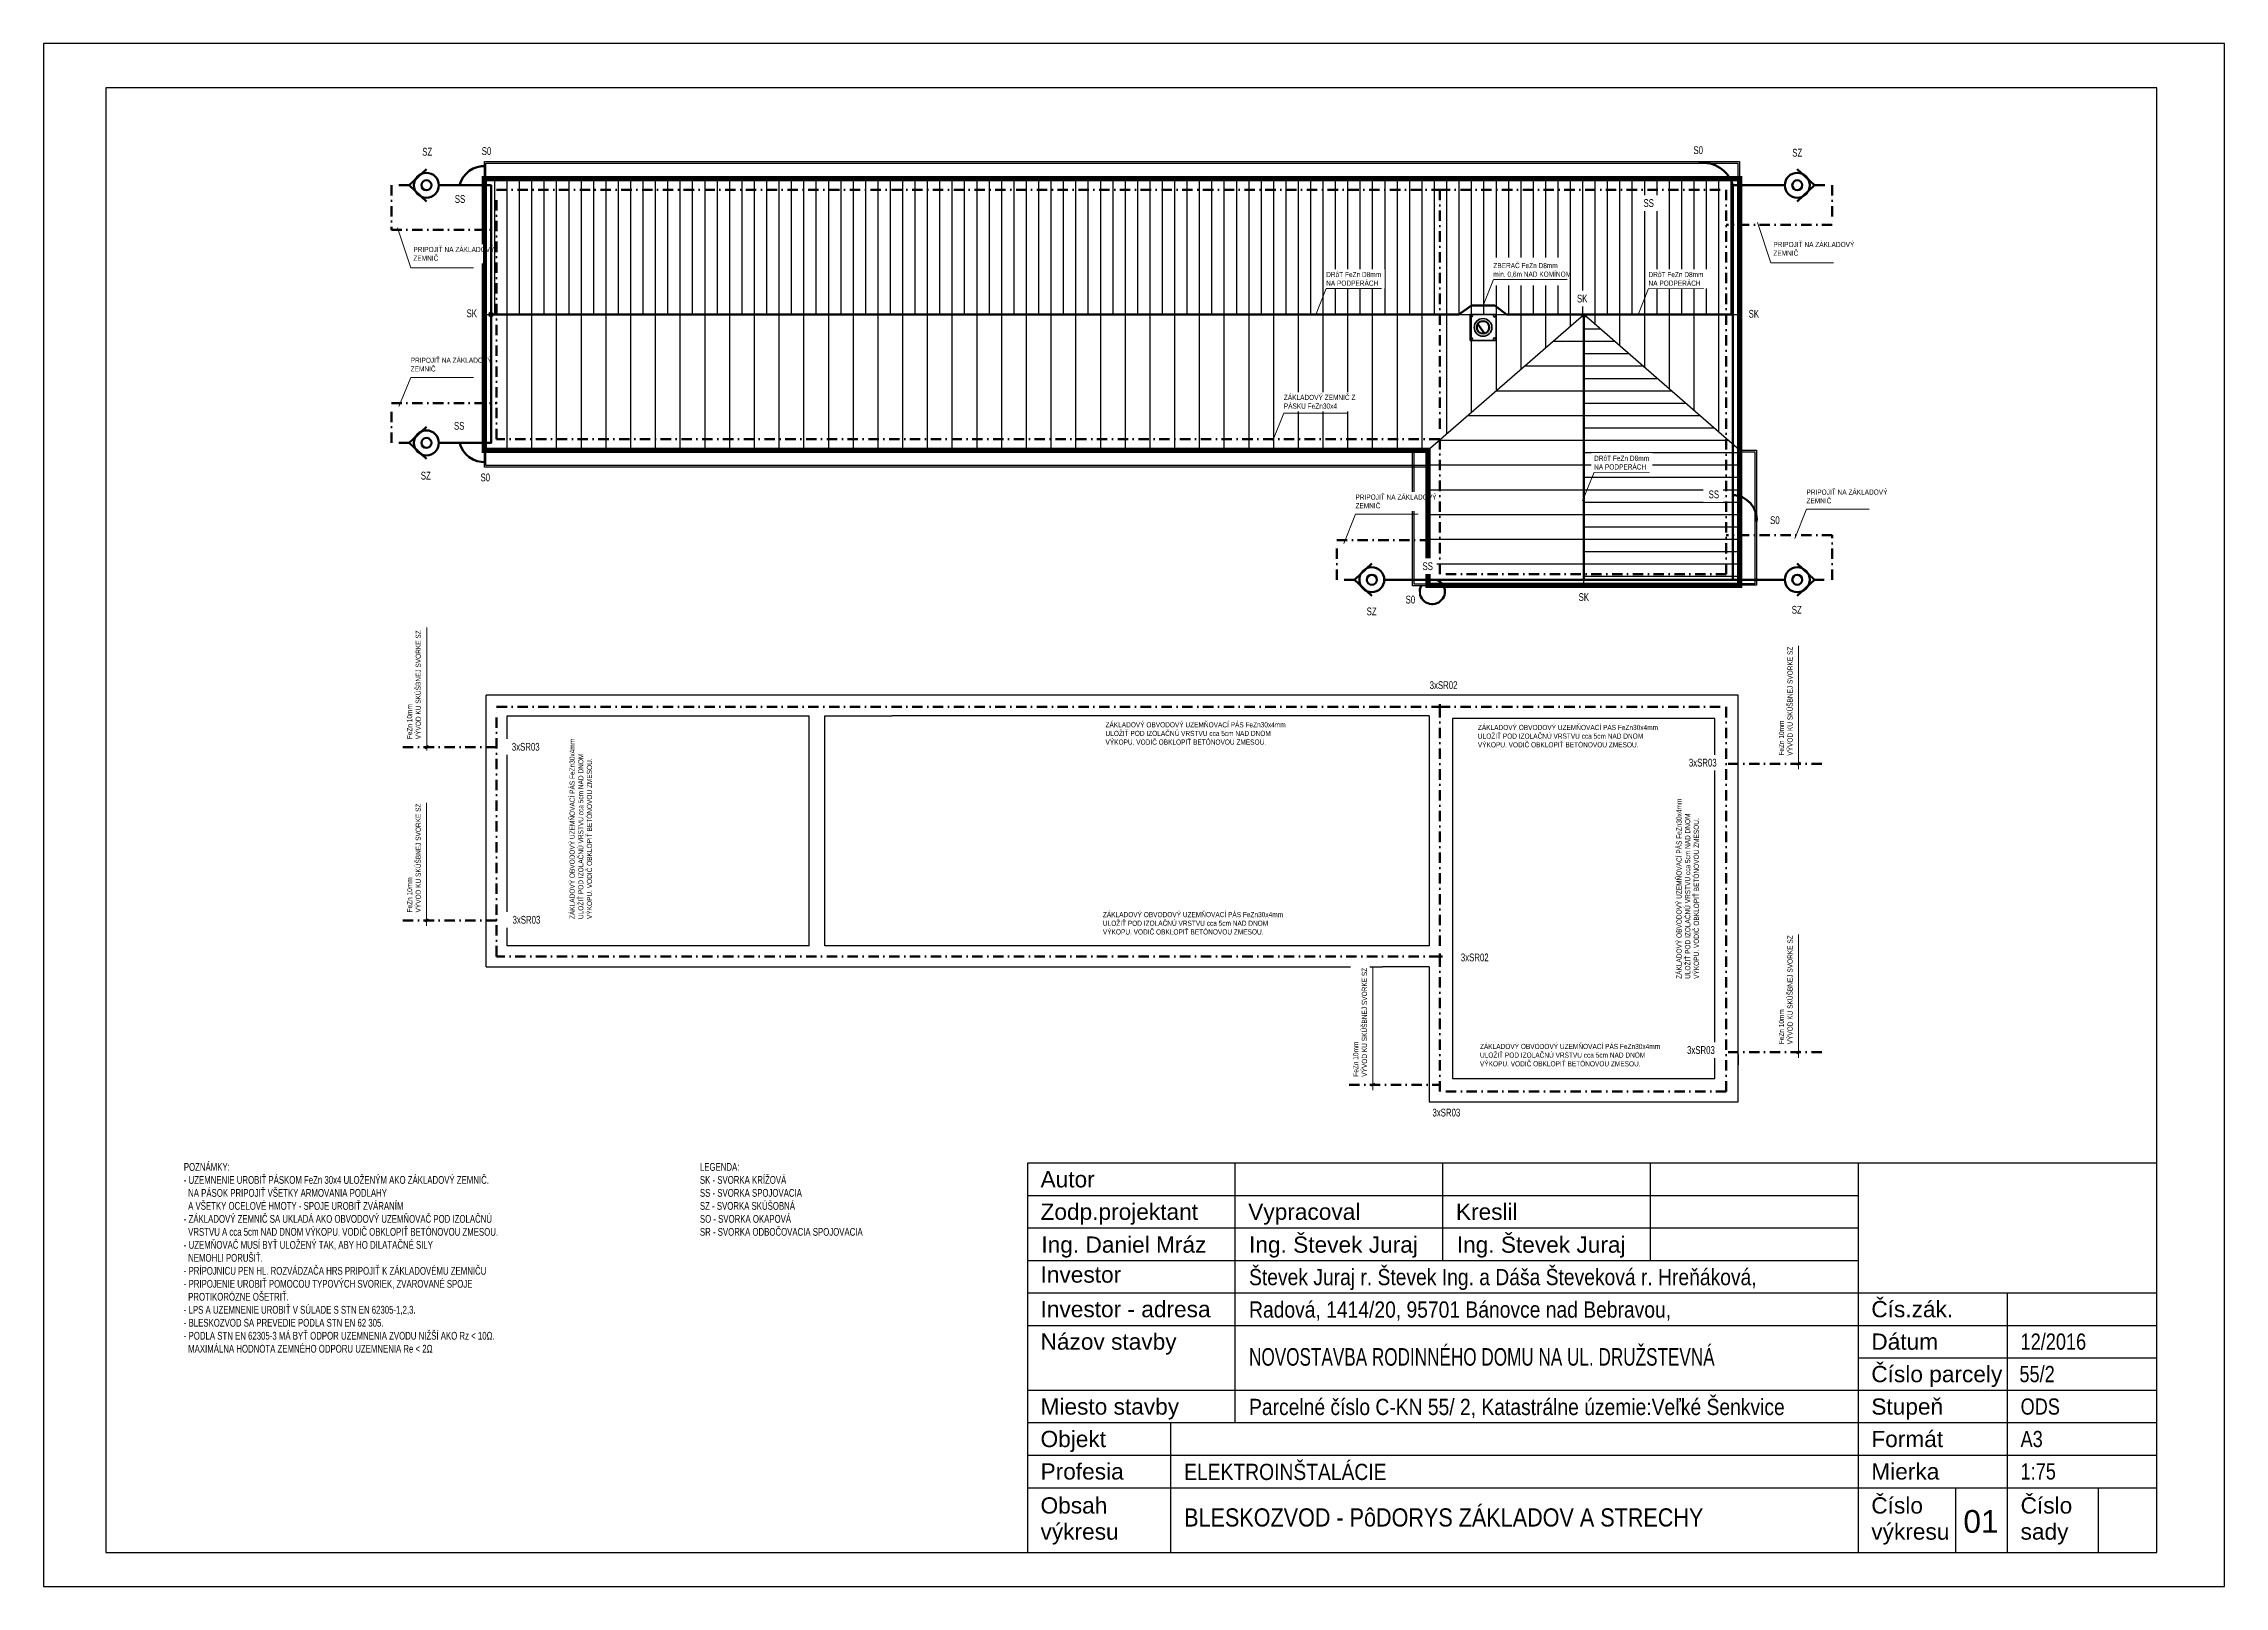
# Model space of a CAD drawing. Header units: millimetres. Extents: x -46602525 to 119548367, y -46665079 to 96925382.
# Drawn here: x 140528 to 182528, y -41137 to -11437 of the extents above; entities that cross this region are included whole.
import ezdxf

# ---------------------------------------------------------------- set-up
doc = ezdxf.new("R2010")
doc.units = ezdxf.units.MM
doc.linetypes.add('DASHDOTNEW', pattern=[80, 40, -20, 0, -20])
for name, color, linetype, lineweight in [('BLESKOZVOD', 1, 'Continuous', 70), ('KABELAZ_POPIS', 4, 'Continuous', 9), ('KOMIN', 1, 'Continuous', 35), ('ZEMNIC', 80, 'DASHDOTNEW', 50)]:
    doc.layers.add(name, color=color, linetype=linetype, lineweight=lineweight)
for name, color, linetype in [('MUR-POH', 64, 'Continuous'), ('MUR_POH', 64, 'Continuous'), ('MUR_REZ', 3, 'Continuous'), ('POP', 7, 'Continuous'), ('POP_100', 8, 'Continuous'), ('RAM_100', 160, 'Continuous'), ('ROZPISKA100', 7, 'Continuous'), ('TXT_50_MIESTN', 7, 'Continuous')]:
    doc.layers.add(name, color=color, linetype=linetype)
doc.styles.add('ARIAL', font='arial.ttf', dxfattribs={"height": 250})
doc.styles.add('ROMANS', font='arial.ttf', dxfattribs={"width": 0.85})
doc.styles.get("Standard").update_dxf_attribs({"font": 'arial.ttf'})
doc.styles.add('TR-ELEC', font='TXT', dxfattribs={"width": 0.75, "height": 2})

# ---------------------------------------------------------------- blocks, each defined once
blk = doc.blocks.new('Z_RAM_A_3_hp 1220')
at = {"layer": 'POP', "linetype": 'Continuous'}
blk.add_lwpolyline([(-288.5, -408), (-6.5, -408), (-6.5, -13), (-288.5, -13)], close=True, dxfattribs=at)
at = {"layer": 'RAM_100', "color": 240, "linetype": 'Continuous'}
blk.add_lwpolyline([(-297, -420), (0, -420), (0, 0), (-297, 0)], close=True, dxfattribs=at)
at = {"layer": 'RAM_100', "linetype": 'Continuous'}
blk.add_lwpolyline([(-288.5, -13), (-288.5, -408), (-6.5, -408), (-6.5, -13)], close=True, dxfattribs=at)
blk = doc.blocks.new('Okap_zvod')
at = {"layer": 'BLESKOZVOD', "linetype": 'Continuous', "ltscale": 5}
for p, q in [((149080, -20016), (149390, -20348)), ((149390, -20348), (149700, -20016))]:
    blk.add_line(p, q, dxfattribs=at)
for radius in [240, 96.1]:
    blk.add_circle((149390, -20016), radius, dxfattribs=at)

msp = doc.modelspace()

# ---------------------------------------------------------------- linework, layer by layer
at = {"layer": 'BLESKOZVOD', "linetype": 'Continuous', "ltscale": 5}
for p, q in [((149145, -14163), (148141, -14163)), ((173058, -14163), (174062, -14163)), ((149145, -19123), (148141, -19123)), ((167352, -21758), (166348, -21758)), ((173058, -21758), (174062, -21758))]:
    msp.add_line(p, q, dxfattribs=at)
at = {"layer": 'BLESKOZVOD', "color": 252, "linetype": 'Continuous', "ltscale": 5}
for p, q in [((167359, -24207), (167471, -24207)), ((167415, -24151), (167415, -24264)), ((167415, -28952), (167415, -29064)), ((167359, -29008), (167471, -29008))]:
    msp.add_line(p, q, dxfattribs=at)
at = {"layer": 'BLESKOZVOD', "linetype": 'DASHDOTNEW', "ltscale": 5}
for points in [[(147568, -14163), (147226, -14163), (147226, -15024), (149253, -15024)], [(174634, -14163), (174977, -14163), (174977, -14927), (172935, -14927)], [(147568, -19123), (147226, -19123), (147226, -18359), (149253, -18359)], [(165776, -21758), (165433, -21758), (165433, -20993), (167415, -20993)], [(174620, -21758), (174977, -21758), (174977, -20897), (172935, -20897)], [(147447, -24981), (147447, -24981), (147447, -24981), (149253, -24981)], [(174773, -25300), (174773, -25300), (174773, -25300), (172935, -25300)], [(147447, -28316), (147447, -28316), (147447, -28316), (149253, -28316)], [(174773, -30855), (174773, -30855), (174773, -30855), (172935, -30855)], [(165671, -31479), (165671, -31479), (165671, -31479), (167415, -31479)]]:
    msp.add_lwpolyline(points, dxfattribs=at)
at = {"layer": 'BLESKOZVOD', "linetype": 'Continuous', "ltscale": 5}
for points in [[(149145, -16650), (167785, -16650)], [(149145, -16650), (149145, -19123), (149145, -19123)], [(167785, -16650), (168025, -16477), (168475, -16477), (168704, -16650), (170166, -16650)], [(170166, -16650), (170190, -16650), (170190, -21758)], [(170190, -16650), (173058, -16650)]]:
    msp.add_lwpolyline(points, dxfattribs=at)
msp.add_circle((149145, -16650), 34.6, dxfattribs=at)
for centre, radius, start, end in [((149017, -14289), 496, 86.4515, 165.2998), ((172491, -14319), 588, 15.397, 98.1964), ((149017, -18997), 496, 194.7002, 273.5485), ((173048, -20601), 473, 355.4533, 88.7775), ((167273, -21986), 242, 152.8009, 70.8584)]:
    msp.add_arc(centre, radius, start, end, dxfattribs=at)
at = {"layer": 'KABELAZ_POPIS', "ltscale": 5}
for p, q in [((174296, -25328), (174358, -25268)), ((147875, -28346), (147936, -28286)), ((174296, -30885), (174358, -30825)), ((166098, -31509), (166159, -31449))]:
    msp.add_line(p, q, dxfattribs=at)
at = {"layer": 'KABELAZ_POPIS', "linetype": 'Continuous', "ltscale": 5}
for points in [[(168250, -16477), (168449, -15980), (169873, -15980)], [(171230, -16669), (171437, -16153), (172503, -16153)], [(170165, -20242), (170389, -19689), (171456, -19689)], [(174327, -25402), (174327, -25402), (174327, -23033)], [(147905, -28420), (147905, -28420), (147905, -26051)], [(174327, -30959), (174327, -30959), (174327, -28590)], [(166128, -31583), (166128, -31583), (166128, -29214)]]:
    msp.add_lwpolyline(points, dxfattribs=at)
at = {"layer": 'KOMIN', "color": 252, "linetype": 'Continuous', "lineweight": 90, "ltscale": 5}
msp.add_line((168279, -17016), (168147, -16838), dxfattribs=at)
at = {"layer": 'KOMIN', "color": 252, "linetype": 'Continuous', "ltscale": 5}
msp.add_lwpolyline([(168000, -17150), (168000, -16650), (168500, -16650), (168500, -17150)], close=True, dxfattribs=at)
for centre, radius in [((168025, -16675), 25), ((168250, -16900), 171), ((168475, -16675), 25), ((168025, -17125), 25), ((168475, -17125), 25)]:
    msp.add_circle(centre, radius, dxfattribs=at)
at = {"layer": 'KOMIN', "color": 252, "linetype": 'Continuous', "lineweight": 90, "ltscale": 5}
msp.add_circle((168250, -16900), 120, dxfattribs=at)
at = {"layer": 'MUR-POH', "color": 252}
for p, q in [((149017, -19265), (149017, -14035)), ((149017, -14035), (173190, -14035)), ((173190, -14035), (173190, -21865)), ((173190, -16650), (173190, -14035)), ((149017, -19265), (149017, -16650)), ((149017, -16650), (152017, -16650)), ((152017, -16650), (170190, -16650)), ((167190, -19265), (170190, -16650)), ((170190, -21865), (170190, -16650)), ((173190, -19265), (170190, -16650)), ((167190, -19265), (149017, -19265)), ((167190, -21865), (167190, -19265)), ((173190, -21865), (167190, -21865)), ((170190, -21865), (167190, -21865)), ((170190, -21865), (173190, -21865))]:
    msp.add_line(p, q, dxfattribs=at)
at = {"layer": 'MUR-POH', "color": 252, "ltscale": 5}
for p, q in [((149211, -14035), (149211, -16650)), ((149450, -14035), (149450, -16650)), ((149688, -14035), (149688, -16650)), ((149926, -14035), (149926, -16650)), ((150164, -14035), (150164, -16650)), ((150402, -14035), (150402, -16650)), ((150640, -14035), (150640, -16650)), ((150878, -14035), (150878, -16650)), ((151116, -14035), (151116, -16650)), ((151355, -14035), (151355, -16650)), ((151593, -14035), (151593, -16650)), ((151831, -14035), (151831, -16650)), ((152069, -14035), (152069, -16650)), ((152307, -14035), (152307, -16650)), ((152545, -14035), (152545, -16650)), ((152783, -14035), (152783, -16650)), ((153021, -14035), (153021, -16650)), ((153260, -14035), (153260, -16650)), ((153498, -14035), (153498, -16650)), ((153736, -14035), (153736, -16650)), ((153974, -14035), (153974, -16650)), ((154212, -14035), (154212, -16650)), ((154450, -14035), (154450, -16650)), ((154688, -14035), (154688, -16650)), ((154926, -14035), (154926, -16650)), ((155165, -14035), (155165, -16650)), ((155403, -14035), (155403, -16650)), ((155641, -14035), (155641, -16650)), ((155879, -14035), (155879, -16650)), ((156117, -14035), (156117, -16650)), ((156355, -14035), (156355, -16650)), ((156593, -14035), (156593, -16650)), ((156831, -14035), (156831, -16650)), ((157070, -14035), (157070, -16650)), ((157308, -14035), (157308, -16650)), ((157546, -14035), (157546, -16650)), ((157784, -14035), (157784, -16650)), ((158022, -14035), (158022, -16650)), ((158260, -14035), (158260, -16650)), ((158498, -14035), (158498, -16650)), ((158736, -14035), (158736, -16650)), ((158975, -14035), (158975, -16650)), ((159213, -14035), (159213, -16650)), ((159451, -14035), (159451, -16650)), ((159689, -14035), (159689, -16650)), ((159927, -14035), (159927, -16650)), ((160165, -14035), (160165, -16650)), ((160403, -14035), (160403, -16650)), ((160641, -14035), (160641, -16650)), ((160880, -14035), (160880, -16650)), ((161118, -14035), (161118, -16650)), ((161356, -14035), (161356, -16650)), ((161594, -14035), (161594, -16650)), ((161832, -14035), (161832, -16650)), ((162070, -14035), (162070, -16650)), ((162308, -14035), (162308, -16650)), ((162546, -14035), (162546, -16650)), ((162785, -14035), (162785, -16650)), ((163023, -14035), (163023, -16650)), ((163261, -14035), (163261, -16650)), ((163499, -14035), (163499, -16650)), ((163737, -14035), (163737, -16650)), ((163975, -14035), (163975, -16650)), ((164213, -14035), (164213, -16650)), ((164451, -14035), (164451, -16650)), ((164690, -14035), (164690, -16650)), ((164928, -14035), (164928, -16650)), ((165166, -14035), (165166, -16650)), ((165404, -14035), (165404, -16650)), ((165642, -14035), (165642, -16650)), ((165880, -14035), (165880, -16650)), ((166118, -14035), (166118, -16650)), ((166356, -14035), (166356, -16650)), ((166595, -14035), (166595, -16650)), ((166833, -14035), (166833, -16650)), ((167071, -14035), (167071, -16650)), ((167309, -14035), (167309, -16650)), ((167547, -14035), (167547, -16650)), ((167785, -14035), (167785, -16650)), ((168023, -14035), (168023, -16650)), ((168261, -14035), (168261, -16650)), ((168500, -14035), (168500, -15552)), ((168738, -14035), (168738, -15552)), ((168976, -14035), (168976, -15552)), ((169214, -14035), (169214, -15552)), ((169452, -14035), (169452, -15552)), ((169690, -14035), (169690, -15552)), ((169928, -14035), (169928, -16650)), ((170166, -14035), (170166, -16650)), ((170405, -14035), (170405, -16650)), ((170643, -14035), (170643, -16650)), ((170881, -14035), (170881, -16650)), ((171119, -14035), (171119, -16650)), ((171357, -14035), (171357, -16650)), ((171595, -14035), (171595, -16650)), ((171833, -14035), (171833, -16650)), ((172071, -14035), (172071, -16650)), ((172310, -14035), (172310, -16650)), ((172548, -14035), (172548, -16650)), ((172786, -14035), (172786, -16650)), ((173024, -14035), (173024, -16650)), ((168500, -16096), (168500, -16650)), ((168738, -16096), (168738, -16650)), ((168976, -16096), (168976, -16650)), ((169214, -16096), (169214, -16650)), ((169452, -16096), (169452, -16650)), ((169690, -16096), (169690, -16650)), ((149450, -16650), (149450, -19265)), ((149926, -16650), (149926, -19265)), ((150402, -16650), (150402, -19265)), ((150878, -16650), (150878, -19265)), ((151355, -16650), (151355, -19265)), ((151831, -16650), (151831, -19265)), ((152307, -16650), (152307, -19265)), ((152783, -16650), (152783, -19265)), ((153260, -16650), (153260, -19265)), ((153736, -16650), (153736, -19265)), ((154212, -16650), (154212, -19265)), ((154688, -16650), (154688, -19265)), ((155165, -16650), (155165, -19265)), ((155641, -16650), (155641, -19265)), ((156117, -16650), (156117, -19265)), ((156593, -16650), (156593, -19265)), ((157070, -16650), (157070, -19265)), ((157546, -16650), (157546, -19265)), ((158022, -16650), (158022, -19265)), ((158498, -16650), (158498, -19265)), ((158975, -16650), (158975, -19265)), ((159451, -16650), (159451, -19265)), ((159927, -16650), (159927, -19265)), ((160403, -16650), (160403, -19265)), ((160880, -16650), (160880, -19265)), ((161356, -16650), (161356, -19265)), ((161832, -16650), (161832, -19265)), ((162308, -16650), (162308, -19265)), ((162785, -16650), (162785, -19265)), ((163261, -16650), (163261, -19265)), ((163737, -16650), (163737, -19265)), ((164213, -16650), (164213, -19265)), ((164690, -16650), (164690, -19265)), ((165166, -16650), (165166, -19265)), ((165642, -16650), (165642, -19265)), ((166118, -16650), (166118, -19265)), ((166595, -16650), (166595, -19265)), ((167071, -16650), (167071, -19265)), ((167547, -16650), (167547, -18953)), ((168023, -16650), (168023, -18538)), ((168500, -16650), (168500, -18123)), ((168976, -16650), (168976, -17708)), ((169452, -16650), (169452, -17293)), ((169928, -16650), (169928, -16878)), ((170143, -16690), (170190, -16690)), ((170190, -16650), (173190, -16650)), ((173190, -19265), (170190, -16650)), ((170190, -16690), (170236, -16690)), ((170405, -16650), (170405, -16837)), ((170881, -16650), (170881, -17252)), ((171357, -16650), (171357, -17668)), ((171833, -16650), (171833, -18083)), ((172310, -16650), (172310, -18498)), ((172786, -16650), (172786, -18913)), ((173190, -16650), (173190, -19265)), ((169597, -17167), (170190, -17167)), ((170190, -16929), (170509, -16929)), ((170190, -17167), (170783, -17167)), ((170190, -17405), (171056, -17405)), ((169050, -17643), (170190, -17643)), ((170190, -17643), (171329, -17643)), ((170190, -17881), (171602, -17881)), ((168504, -18119), (170190, -18119)), ((170190, -18119), (171875, -18119)), ((170190, -18357), (172148, -18357)), ((167958, -18595), (170190, -18595)), ((170190, -18595), (172422, -18595)), ((170190, -18834), (172695, -18834)), ((167411, -19072), (170190, -19072)), ((170190, -19072), (172968, -19072)), ((170190, -19310), (173190, -19310)), ((167190, -19548), (170190, -19548)), ((170190, -19548), (173190, -19548)), ((167190, -20024), (170190, -20024)), ((170190, -19786), (173190, -19786)), ((170190, -20024), (173190, -20024)), ((167190, -20500), (170190, -20500)), ((170190, -20262), (173190, -20262)), ((170190, -20500), (173190, -20500)), ((167190, -20977), (170190, -20977)), ((170190, -20739), (173190, -20739)), ((170190, -20977), (173190, -20977)), ((170190, -21215), (173190, -21215)), ((167190, -21453), (170190, -21453)), ((170190, -21453), (173190, -21453)), ((170190, -21691), (173190, -21691))]:
    msp.add_line(p, q, dxfattribs=at)
at = {"layer": 'MUR-POH', "color": 252, "linetype": 'Continuous', "ltscale": 5}
for points in [[(149017, -14035), (149017, -13707), (173190, -13707), (173190, -14035), (149017, -14035)], [(149047, -13871), (149047, -13737), (173159, -13737), (173159, -14004), (149047, -14004), (149047, -13871)], [(149017, -19589), (149017, -19261), (167220, -19261), (167220, -19589), (149017, -19589)], [(149047, -19425), (149047, -19291), (167190, -19291), (167190, -19559), (149047, -19559), (149047, -19425)], [(166894, -19261), (167222, -19261), (167222, -21875), (166894, -21875), (166894, -19261)], [(167058, -19291), (167192, -19291), (167192, -21845), (166924, -21845), (166924, -19291), (167058, -19291)], [(173190, -19265), (173518, -19265), (173518, -21865), (173190, -21865), (173190, -19265)], [(173354, -19295), (173487, -19295), (173487, -21835), (173220, -21835), (173220, -19295), (173354, -19295)]]:
    msp.add_lwpolyline(points, dxfattribs=at)
at = {"layer": 'MUR_POH', "color": 252, "flags": 128}
for points in [[(173165, -30893), (173165, -31098)], [(167215, -31808), (167615, -31808)]]:
    msp.add_lwpolyline(points, dxfattribs=at)
at = {"layer": 'MUR_REZ', "color": 252}
for p, q in [((149017, -14035), (173190, -14035)), ((149017, -19265), (149017, -14035)), ((173190, -14035), (173190, -21865)), ((167190, -19265), (149017, -19265)), ((167190, -21865), (167190, -19265)), ((173190, -21865), (167190, -21865)), ((149053, -29208), (149053, -23977)), ((166065, -23977), (165215, -23977)), ((149453, -28808), (149453, -24377)), ((155271, -28808), (155271, -24377)), ((155271, -28808), (149453, -28808)), ((149053, -29208), (166315, -29208))]:
    msp.add_line(p, q, dxfattribs=at)
at = {"layer": 'MUR_REZ', "color": 252, "linetype": 'Continuous', "lineweight": -3, "const_width": 103, "flags": 128}
msp.add_lwpolyline([(149017, -14035), (173190, -14035), (173190, -21865), (167190, -21865), (167190, -19265), (149017, -19265)], close=True, dxfattribs=at)
at = {"layer": 'MUR_REZ', "color": 252, "flags": 128}
for points in [[(167215, -23977), (166115, -23977), (149053, -23977)], [(167215, -29208), (167215, -31808), (173165, -31808), (173165, -23977)], [(173165, -23977), (167215, -23977), (167215, -23977)], [(149453, -24377), (155271, -24377)], [(166315, -28808), (155571, -28808), (155571, -24377), (156868, -24377)], [(167215, -24377), (167215, -28808)], [(172715, -24427), (167665, -24427), (167665, -31358), (172715, -31358), (172715, -24427)], [(167215, -28808), (166315, -28808)], [(167215, -29208), (166315, -29208)]]:
    msp.add_lwpolyline(points, dxfattribs=at)
at = {"layer": 'MUR_REZ', "color": 252}
msp.add_lwpolyline([(167215, -24377), (156868, -24377), (156868, -24377)], dxfattribs=at)
at = {"layer": 'POP_100', "color": 8}
for p, q in [((181228, -40487), (181228, -12287)), ((175948, -40487), (181228, -40487))]:
    msp.add_line(p, q, dxfattribs=at)
at = {"layer": 'ROZPISKA100', "color": 2}
for p, q in [((159478, -32987), (159478, -40487)), ((181228, -32987), (159478, -32987)), ((175478, -32987), (175478, -40487)), ((181228, -40487), (181228, -32987)), ((159478, -35487), (181228, -35487)), ((181228, -37987), (159478, -37987)), ((159478, -40487), (181228, -40487))]:
    msp.add_line(p, q, dxfattribs=at)
at = {"layer": 'ROZPISKA100'}
for p, q in [((163478, -37987), (163478, -32987)), ((167478, -34862), (167478, -32987)), ((171478, -34862), (171478, -32987)), ((159478, -33612), (175478, -33612)), ((159478, -34237), (175478, -34237)), ((159478, -34862), (175478, -34862)), ((178353, -40487), (178353, -35487)), ((159478, -36112), (181228, -36112)), ((175478, -36737), (181228, -36737)), ((159478, -37362), (181228, -37362)), ((162228, -37987), (162228, -40482)), ((159478, -38612), (181228, -38612)), ((159478, -39237), (181228, -39237)), ((177353, -40487), (177353, -39237)), ((180103, -40487), (180103, -39237))]:
    msp.add_line(p, q, dxfattribs=at)
at = {"layer": 'ZEMNIC', "ltscale": 5}
for points in [[(167415, -14250), (172935, -14250), (172935, -21650), (167415, -21650), (167415, -19050), (149253, -19050), (149253, -14250), (167415, -14250), (167415, -19050)], [(167415, -24207), (172935, -24207), (172935, -31608), (167415, -31608), (167415, -29008), (149253, -29008), (149253, -24207), (167415, -24207), (167415, -29008)]]:
    msp.add_lwpolyline(points, dxfattribs=at)

# ---------------------------------------------------------------- block references
at = {"layer": 'BLESKOZVOD', "linetype": 'Continuous', "ltscale": 5}
for p, rotation in [((167917, 135227), 270), ((154286, -163553), 89.99999999999999), ((167917, 130267), 270), ((186124, 127632), 270), ((154286, -171148), 89.99999999999999)]:
    msp.add_blockref('Okap_zvod', p, dxfattribs=dict(at, rotation=rotation))
at = {"layer": 'MUR_POH', "color": 8, "ltscale": 0.3, "xscale": 100, "yscale": 100, "zscale": 100, "rotation": 270.0000000000635}
msp.add_blockref('Z_RAM_A_3_hp 1220', (182528, -41137), dxfattribs=at)

# ---------------------------------------------------------------- texts
at = {"layer": 'KABELAZ_POPIS', "linetype": 'Continuous', "ltscale": 5, "insert": (168449, -15659), "char_height": 100, "width": 1510.23, "attachment_point": 1, "style": 'TR-ELEC'}
msp.add_mtext('{ZBERAČ FeZn D8mm\\Pmin. 0,6m NAD KOMÍNOM}', dxfattribs=at)
at = {"layer": 'ROZPISKA100'}
for s, height, style, p in [('Autor', 312.5, 'ARIAL', (159728, -33456)), ('Zodp.projektant', 312.5, 'ARIAL', (159728, -34081)), ('Vypracoval', 312.5, 'ARIAL', (163728, -34081)), ('Kreslil', 312.5, 'ARIAL', (167728, -34081)), ('Ing. Daniel Mráz', 312.5, 'ROMANS', (159744, -34714)), ('Ing. Števek Juraj', 312.5, 'ROMANS', (163744, -34714)), ('Ing. Števek Juraj', 312.5, 'ROMANS', (167744, -34714)), ('Investor', 312.5, 'ARIAL', (159728, -35290)), ('Investor - adresa', 312.5, 'ARIAL', (159728, -35956)), ('Čís.zák.', 312.5, 'ARIAL', (175728, -35956)), ('Názov stavby', 312.5, 'ARIAL', (159728, -36581)), ('Dátum', 312.5, 'ARIAL', (175728, -36581)), ('Číslo parcely', 312.5, 'ARIAL', (175728, -37206)), ('Miesto stavby', 312.5, 'ARIAL', (159728, -37831)), ('Stupeň', 312.5, 'ARIAL', (175728, -37831)), ('Objekt', 312.5, 'ARIAL', (159728, -38456)), ('Formát', 312.5, 'ARIAL', (175728, -38456)), ('Profesia', 312.5, 'ARIAL', (159728, -39081)), ('Mierka', 312.5, 'ARIAL', (175728, -39081)), ('Obsah', 312.5, 'ARIAL', (159728, -39735)), ('Číslo', 312.5, 'ARIAL', (175728, -39735)), ('Číslo', 312.5, 'ARIAL', (178603, -39735)), ('01', 437.5, 'ROMANS', (177501, -40105)), ('výkresu', 312.5, 'ARIAL', (159728, -40238)), ('výkresu', 312.5, 'ARIAL', (175728, -40238)), ('sady', 312.5, 'ARIAL', (178603, -40238))]:
    msp.add_text(s, height=height, dxfattribs=dict(at, style=style)).set_placement(p)
at = {"layer": 'ROZPISKA100', "style": 'ROMANS'}
for s, height, width, p in [('Števek Juraj r. Števek Ing. a Dáša Števeková r. Hreňáková, ', 312.5, 0.85, (163744, -35339)), ('Radová, 1414/20, 95701 Bánovce nad Bebravou,', 312.5, 0.85, (163744, -35964)), ('NOVOSTAVBA RODINNÉHO DOMU NA UL. DRUŽSTEVNÁ', 337.5, 0.7, (163744, -36888)), ('Parcelné číslo C-KN 55/ 2, Katastrálne územie:Veľké Šenkvice', 312.5, 0.85, (163744, -37839)), ('ELEKTROINŠTALÁCIE', 312.5, 0.85, (162494, -39089)), ('BLESKOZVOD - PôDORYS ZÁKLADOV A STRECHY', 350, 0.85, (162494, -39985))]:
    msp.add_text(s, height=height, dxfattribs=dict(at, width=width)).set_placement(p)
at = {"layer": 'ROZPISKA100', "width": 0.8}
for tag, p, s in [('12/2016', (178603, -36581), 'DÁTUM'), ('55/2', (178581, -37206), 'ARCH.ČÍSLO'), ('ODS', (178603, -37831), 'STUPEŇ'), ('A3', (178603, -38456), 'FORMÁT'), ('1:75', (178603, -39081), 'MIERKA')]:
    msp.add_attdef(tag, p, s, height=312.5, dxfattribs=at)
at = {"layer": 'TXT_50_MIESTN', "lineweight": 9, "ltscale": 5, "char_height": 150, "attachment_point": 1, "style": 'TR-ELEC'}
for s, insert, width in [('{POZNÁMKY:\\P- UZEMNENIE UROBIŤ PÁSKOM FeZn 30x4 ULOŽENÝM AKO ZÁKLADOVÝ ZEMNIČ. \\P  NA PÁSOK PRIPOJIŤ VŠETKY ARMOVANIA PODLAHY \\P  A VŠETKY OCELOVÉ HMOTY - SPOJE UROBIŤ ZVÁRANÍM\\P- ZÁKLADOVÝ ZEMNIČ SA UKLADÁ AKO OBVODOVÝ UZEMŇOVAČ POD IZOLAČNÚ\\P  VRSTVU A cca 5cm NAD DNOM VÝKOPU. VODIČ OBKLOPIŤ BETÓNOVOU ZMESOU.\\P- UZEMŇOVAČ MUSÍ BYŤ ULOŽENÝ TAK, ABY HO DILATAČNÉ SILY\\P  NEMOHLI PORUŠIŤ.\\P- PRÍPOJNICU PEN HL. ROZVÁDZAČA HRS PRIPOJIŤ K ZÁKLADOVÉMU ZEMNIČU\\P- PRIPOJENIE UROBIŤ POMOCOU TYPOVÝCH SVORIEK, ZVAROVANÉ SPOJE\\P  PROTIKORÓZNE OŠETRIŤ.\\P- LPS A UZEMNENIE UROBIŤ V SÚLADE S STN EN 62305-1,2,3.\\P- BLESKOZVOD SA PREVEDIE PODLA STN EN 62 305.\\P- PODLA STN EN 62305-3 MÁ BYŤ ODPOR UZEMNENIA ZVODU NIŽŠÍ AKO Rz < 10Ω.\\P  MAXIMÁLNA HODNOTA ZEMNÉHO ODPORU UZEMNENIA Re < 2Ω\\P  }', (143228, -32987), 11319.65), ('{POZNÁMKY:\\P- UZEMNENIE UROBIŤ PÁSKOM FeZn 30x4 ULOŽENÝM AKO ZÁKLADOVÝ ZEMNIČ. \\P  NA PÁSOK PRIPOJIŤ VŠETKY ARMOVANIA PODLAHY \\P  A VŠETKY OCELOVÉ HMOTY - SPOJE UROBIŤ ZVÁRANÍM\\P- ZÁKLADOVÝ ZEMNIČ SA UKLADÁ AKO OBVODOVÝ UZEMŇOVAČ POD IZOLAČNÚ\\P  VRSTVU A cca 5cm NAD DNOM VÝKOPU. VODIČ OBKLOPIŤ BETÓNOVOU ZMESOU.\\P- UZEMŇOVAČ MUSÍ BYŤ ULOŽENÝ TAK, ABY HO DILATAČNÉ SILY\\P  NEMOHLI PORUŠIŤ.\\P- PRÍPOJNICU PEN HL. ROZVÁDZAČA HRS PRIPOJIŤ K ZÁKLADOVÉMU ZEMNIČU\\P- PRIPOJENIE UROBIŤ POMOCOU TYPOVÝCH SVORIEK, ZVAROVANÉ SPOJE\\P  PROTIKORÓZNE OŠETRIŤ.\\P- LPS A UZEMNENIE UROBIŤ V SÚLADE S STN EN 62305-1,2,3.\\P- BLESKOZVOD SA PREVEDIE PODLA STN EN 62 305.\\P- PODLA STN EN 62305-3 MÁ BYŤ ODPOR UZEMNENIA ZVODU NIŽŠÍ AKO Rz < 10Ω.\\P  MAXIMÁLNA HODNOTA ZEMNÉHO ODPORU UZEMNENIA Re < 2Ω\\P  }', (143228, -32987), 11319.65), ('{LEGENDA:\\PSK - SVORKA KRÍŽOVÁ\\PSS - SVORKA SPOJOVACIA\\PSZ - SVORKA SKÚŠOBNÁ\\PSO - SVORKA OKAPOVÁ\\PSR - SVORKA ODBOČOVACIA SPOJOVACIA}', (153168, -32987), 4245.13)]:
    msp.add_mtext(s, dxfattribs=dict(at, insert=insert, width=width))

# ---------------------------------------------------------------- next in the draw order: texts
at = {"layer": 'KABELAZ_POPIS', "linetype": 'Continuous', "ltscale": 5, "attachment_point": 1, "style": 'TR-ELEC', "bg_fill": 3, "box_fill_scale": 1.5, "bg_fill_color": 256, "bg_fill_true_color": 13158600, "bg_fill_transparency": 0}
for s, insert, char_height, width in [('{\\pxqr;SZ}', (147782, -13443), 150, 230.08), ('{\\pxqr;S0}', (148919, -13431), 150, 230.08), ('{\\pxqr;S0}', (172256, -13413), 150, 230.08), ('{\\pxqr;SZ}', (174167, -13462), 150, 230.08), ('{\\pxqr;SS}', (148418, -14353), 150, 230.08), ('{\\pxqr;SS}', (171311, -14431), 150, 230.08), ('{PRIPOJIŤ NA ZÁKLADOVÝ ZEMNIČ}', (173841, -15254), 100, 1292.88), ('{DRôT FeZn D8mm\\PNA PODPERÁCH}', (165229, -15832), 100, 1073.92), ('{DRôT FeZn D8mm\\PNA PODPERÁCH}', (171437, -15832), 100, 1073.92), ('{\\pxqr;SK}', (170030, -16270), 150, 230.08), ('{\\pxqr;SK}', (148644, -16554), 150, 230.08), ('{\\pxqr;SK}', (173336, -16563), 150, 230.08), ('{PRIPOJIŤ NA ZÁKLADOVÝ ZEMNIČ}', (147597, -17482), 100, 1292.88), ('{ZÁKLADOVÝ ZEMNIČ Z PÁSKU FeZn30x4}', (164413, -18198), 100, 1269.47), ('{\\pxqr;SS}', (148402, -18720), 150, 230.08), ('{DRôT FeZn D8mm\\PNA PODPERÁCH}', (170389, -19369), 100, 1073.92), ('{\\pxqr;SZ}', (147754, -19679), 150, 230.08), ('{\\pxqr;S0}', (148896, -19713), 150, 230.08), ('{PRIPOJIŤ NA ZÁKLADOVÝ ZEMNIČ}', (165793, -20117), 100, 1292.88), ('{\\pxqr;SS}', (172566, -20039), 150, 230.08), ('{PRIPOJIŤ NA ZÁKLADOVÝ ZEMNIČ}', (174479, -20021), 100, 1292.88), ('{\\pxqr;S0}', (173733, -20536), 150, 230.08), ('{\\pxqr;SS}', (167055, -21422), 150, 230.08), ('{\\pxqr;SZ}', (165971, -22293), 150, 230.08), ('{\\pxqr;S0}', (166713, -22065), 150, 230.08), ('{\\pxqr;SK}', (170061, -22016), 150, 230.08), ('{\\pxqr;SZ}', (174158, -22261), 150, 230.08), ('{\\pxqr;3xSR02}', (167115, -23712), 150, 642.43), ('{ZÁKLADOVÝ OBVODOVÝ UZEMŇOVACÍ PÁS FeZn30x4mm\\PULOŽIŤ POD IZOLAČNÚ VRSTVU cca 5cm NAD DNOM\\PVÝKOPU. VODIČ OBKLOPIŤ BETÓNOVOU ZMESOU.}', (160979, -24500), 100, 3427.09), ('{ZÁKLADOVÝ OBVODOVÝ UZEMŇOVACÍ PÁS FeZn30x4mm\\PULOŽIŤ POD IZOLAČNÚ VRSTVU cca 5cm NAD DNOM\\PVÝKOPU. VODIČ OBKLOPIŤ BETÓNOVOU ZMESOU.}', (168151, -24552), 100, 3427.09), ('{\\pxqr;3xSR03}', (149438, -24899), 150, 642.43), ('{\\pxqr;3xSR03}', (172107, -25204), 150, 642.43), ('{ZÁKLADOVÝ OBVODOVÝ UZEMŇOVACÍ PÁS FeZn30x4mm\\PULOŽIŤ POD IZOLAČNÚ VRSTVU cca 5cm NAD DNOM\\PVÝKOPU. VODIČ OBKLOPIŤ BETÓNOVOU ZMESOU.}', (160929, -28154), 100, 3427.09), ('{\\pxqr;3xSR03}', (149452, -28229), 150, 642.43), ('{\\pxqr;3xSR02}', (168128, -28954), 150, 230.08), ('{ZÁKLADOVÝ OBVODOVÝ UZEMŇOVACÍ PÁS FeZn30x4mm\\PULOŽIŤ POD IZOLAČNÚ VRSTVU cca 5cm NAD DNOM\\PVÝKOPU. VODIČ OBKLOPIŤ BETÓNOVOU ZMESOU.}', (168191, -30693), 100, 3427.09), ('{\\pxqr;3xSR03}', (172072, -30737), 150, 642.43), ('{\\pxqr;3xSR03}', (167169, -31941), 150, 642.43)]:
    msp.add_mtext(s, dxfattribs=dict(at, insert=insert, char_height=char_height, width=width))
at = {"layer": 'KABELAZ_POPIS', "linetype": 'Continuous', "ltscale": 5, "char_height": 100, "attachment_point": 1, "rotation": 90, "style": 'TR-ELEC', "bg_fill": 3, "box_fill_scale": 1.5, "bg_fill_color": 256, "bg_fill_true_color": 13158600, "bg_fill_transparency": 0}
for s, insert, width in [('{FeZn 10mm\\PVÝVOD KU SKÚŠBNEJ SVORKE SZ}', (147526, -24828), 2111.08), ('{FeZn 10mm\\PVÝVOD KU SKÚŠBNEJ SVORKE SZ}', (173947, -25144), 2111.08), ('{ZÁKLADOVÝ OBVODOVÝ UZEMŇOVACÍ PÁS FeZn30x4mm\\PULOŽIŤ POD IZOLAČNÚ VRSTVU cca 5cm NAD DNOM\\PVÝKOPU. VODIČ OBKLOPIŤ BETÓNOVOU ZMESOU.}', (150657, -28290), 3427.09), ('{FeZn 10mm\\PVÝVOD KU SKÚŠBNEJ SVORKE SZ}', (147526, -28163), 2111.08), ('{ZÁKLADOVÝ OBVODOVÝ UZEMŇOVACÍ PÁS FeZn30x4mm\\PULOŽIŤ POD IZOLAČNÚ VRSTVU cca 5cm NAD DNOM\\PVÝKOPU. VODIČ OBKLOPIŤ BETÓNOVOU ZMESOU.}', (171975, -29442), 3427.09), ('{FeZn 10mm\\PVÝVOD KU SKÚŠBNEJ SVORKE SZ}', (173947, -30701), 2111.08), ('{FeZn 10mm\\PVÝVOD KU SKÚŠBNEJ SVORKE SZ}', (165749, -31326), 2100.64)]:
    msp.add_mtext(s, dxfattribs=dict(at, insert=insert, width=width))

# ---------------------------------------------------------------- next in the draw order: linework, layer by layer
at = {"layer": 'BLESKOZVOD', "linetype": 'Continuous', "ltscale": 5}
for points in [[(149145, -14163), (149145, -14163), (149145, -16650)], [(167352, -21758), (167352, -21758), (167352, -21758), (173058, -21758), (173058, -14163), (173058, -14163)]]:
    msp.add_lwpolyline(points, dxfattribs=at)
at = {"layer": 'KABELAZ_POPIS', "ltscale": 5}
msp.add_line((147875, -25011), (147936, -24951), dxfattribs=at)
at = {"layer": 'KABELAZ_POPIS', "linetype": 'Continuous', "ltscale": 5}
for points in [[(173533, -14883), (173793, -15655), (174997, -15655)], [(165021, -16672), (165229, -16153), (166295, -16153)], [(147372, -18425), (147601, -17862), (148804, -17862)], [(164202, -19075), (164413, -18553), (165642, -18553)], [(165568, -21060), (165796, -20496), (167000, -20496)], [(174254, -20964), (174482, -20400), (175686, -20400)], [(147906, -25047), (147906, -25047), (147906, -22678)]]:
    msp.add_lwpolyline(points, dxfattribs=at)

# ---------------------------------------------------------------- next in the draw order: texts
at = {"layer": 'KABELAZ_POPIS', "linetype": 'Continuous', "ltscale": 5, "insert": (147649, -15350), "char_height": 100, "width": 1292.88, "attachment_point": 1, "style": 'TR-ELEC', "bg_fill": 3, "box_fill_scale": 1.5, "bg_fill_color": 256, "bg_fill_true_color": 13158600, "bg_fill_transparency": 0}
msp.add_mtext('{PRIPOJIŤ NA ZÁKLADOVÝ ZEMNIČ}', dxfattribs=at)

# ---------------------------------------------------------------- next in the draw order: linework, layer by layer
at = {"layer": 'KABELAZ_POPIS', "linetype": 'Continuous', "ltscale": 5}
msp.add_lwpolyline([(147341, -14980), (147601, -15752), (148804, -15752)], dxfattribs=at)

doc.saveas('drawing.dxf')
